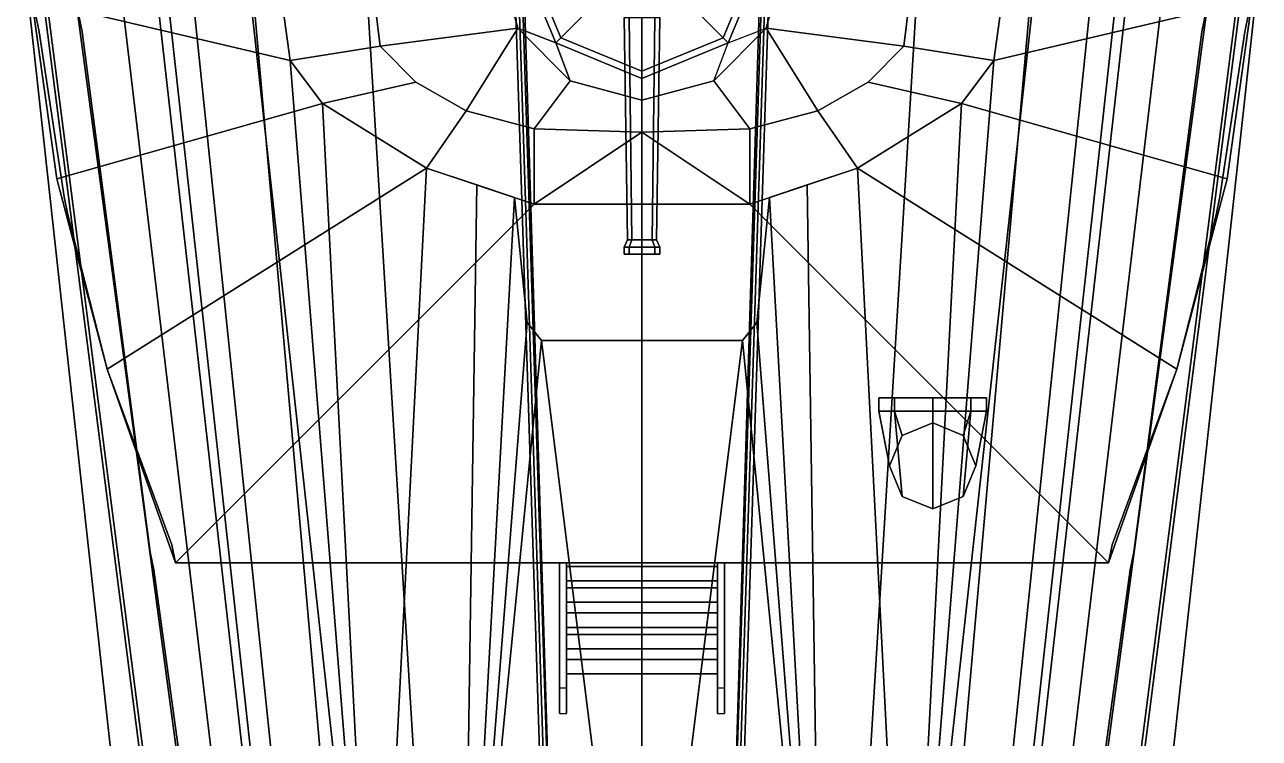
# Model space of a CAD drawing. Header units: millimetres. Extents: x -2.4 to 2.4, y -20 to 53.1.
# Drawn here: x -1.72 to 1.72, y -10.929 to -8.94 of the extents above; entities that cross this region are included whole.
import ezdxf

# ---------------------------------------------------------------- set-up
doc = ezdxf.new("R2010")
doc.units = ezdxf.units.MM
for name, color, linetype in [('gun', 1, 'Continuous'), ('railings', 6, 'Continuous'), ('superstructure', 3, 'Continuous')]:
    doc.layers.add(name, color=color, linetype=linetype)

msp = doc.modelspace()

# ---------------------------------------------------------------- linework, layer by layer
at = {"color": 2}
for points in [[(-1.02, -8.75, 1.8363), (-1.1, -8.78, 1.83), (-0.74, -12.06, 1.89), (-0.98, -9.04, 1.8394)], [(0.98, -9.04, 1.8394), (0.74, -12.06, 1.89), (1.1, -8.78, 1.83), (1.02, -8.75, 1.8363)], [(-1.1, -8.78, 1.83), (-1.59, -8.78, 1.66), (-1.15, -12.06, 1.83), (-0.74, -12.06, 1.89)], [(0.74, -12.06, 1.89), (1.15, -12.06, 1.83), (1.59, -8.78, 1.66), (1.1, -8.78, 1.83)], [(-0.89, -9.16, 1.8464), (-0.98, -9.04, 1.8394), (-0.74, -12.06, 1.89)], [(0.74, -12.06, 1.89), (0.74, -12.06, 1.89), (0.98, -9.04, 1.8394), (0.89, -9.16, 1.8464)], [(-0.6, -9.34, 1.8691), (-0.89, -9.16, 1.8464), (-0.74, -12.06, 1.89)], [(0.74, -12.06, 1.89), (0.74, -12.06, 1.89), (0.89, -9.16, 1.8464), (0.6, -9.34, 1.8691)], [(-0.46, -9.3867, 1.88), (-0.6, -9.34, 1.8691), (-0.74, -12.06, 1.89), (-0.5, -12.06, 1.92)], [(0.5, -12.06, 1.92), (0.74, -12.06, 1.89), (0.6, -9.34, 1.8691), (0.46, -9.3867, 1.88)], [(-0.3548, -9.4217, 1.88), (-0.46, -9.3867, 1.88), (-0.5, -12.06, 1.92)], [(0.5, -12.06, 1.92), (0.5, -12.06, 1.92), (0.46, -9.3867, 1.88), (0.3548, -9.4217, 1.88)], [(-0.32, -9.77, 1.88), (-0.3548, -9.4217, 1.88), (-0.5, -12.06, 1.92)], [(0.5, -12.06, 1.92), (0.3548, -9.4217, 1.88), (0.32, -9.77, 1.88)], [(-0.28, -9.82, 1.88), (-0.32, -9.77, 1.88), (-0.5, -12.06, 1.92)], [(0.5, -12.06, 1.92), (0.32, -9.77, 1.88), (0.28, -9.82, 1.88)], [(0, -12.06, 1.92), (-0.28, -9.82, 1.88), (-0.5, -12.06, 1.92)], [(0.28, -9.82, 1.88), (-0.28, -9.82, 1.88), (0, -12.06, 1.92)], [(0.5, -12.06, 1.92), (0.28, -9.82, 1.88), (0, -12.06, 1.92)]]:
    msp.add_3dface(points, dxfattribs=at)
for points in [[(-1.72, -8.78, 1.44), (-1.67, -8.78, 1.39), (-1.25, -12.06, 1.39), (-1.36, -12.06, 1.58)], [(-1.68, -8.78, 1.56), (-1.72, -8.78, 1.49), (-1.36, -12.06, 1.67), (-1.26, -12.06, 1.77)], [(-1.72, -8.78, 1.49), (-1.72, -8.78, 1.44), (-1.36, -12.06, 1.58), (-1.36, -12.06, 1.67)], [(-1.59, -8.78, 1.66), (-1.68, -8.78, 1.56), (-1.26, -12.06, 1.77), (-1.15, -12.06, 1.83)], [(-1.67, -8.78, 1.39), (-1.46, -8.78, 0.81), (-1.07, -12.06, 0.81), (-1.25, -12.06, 1.39)], [(-1.46, -8.78, 0.81), (-1.36, -8.78), (-0.99, -12.06), (-1.07, -12.06, 0.81)], [(-1.36, -8.78), (-1.33, -8.78, -0.27), (-0.97, -12.06, -0.27), (-0.99, -12.06)], [(-1.33, -8.78, -0.27), (-1.26, -8.78, -0.49), (-0.92, -12.06, -0.49), (-0.97, -12.06, -0.27)], [(-1.26, -8.78, -0.49), (-1.09, -8.78, -0.71), (-0.8, -12.06, -0.71), (-0.92, -12.06, -0.49)], [(-1.09, -8.78, -0.71), (-0.77, -8.78, -0.9), (-0.57, -12.06, -0.9), (-0.8, -12.06, -0.71)], [(-0.77, -8.78, -0.9), (-0.33, -8.78, -0.99), (-0.23, -12.06, -0.99), (-0.57, -12.06, -0.9)], [(-0.33, -8.78, -0.99), (0, -8.78, -0.99), (0, -12.06, -0.99), (-0.23, -12.06, -0.99)], [(0.23, -12.06, -0.99), (0, -12.06, -0.99), (0, -8.78, -0.99), (0.33, -8.78, -0.99)], [(0.57, -12.06, -0.9), (0.23, -12.06, -0.99), (0.33, -8.78, -0.99), (0.77, -8.78, -0.9)], [(0.8, -12.06, -0.71), (0.57, -12.06, -0.9), (0.77, -8.78, -0.9), (1.09, -8.78, -0.71)], [(0.92, -12.06, -0.49), (0.8, -12.06, -0.71), (1.09, -8.78, -0.71), (1.26, -8.78, -0.49)], [(0.97, -12.06, -0.27), (0.92, -12.06, -0.49), (1.26, -8.78, -0.49), (1.33, -8.78, -0.27)], [(0.99, -12.06), (0.97, -12.06, -0.27), (1.33, -8.78, -0.27), (1.36, -8.78)], [(1.07, -12.06, 0.81), (0.99, -12.06), (1.36, -8.78), (1.46, -8.78, 0.81)], [(1.25, -12.06, 1.39), (1.07, -12.06, 0.81), (1.46, -8.78, 0.81), (1.67, -8.78, 1.39)], [(1.15, -12.06, 1.83), (1.26, -12.06, 1.77), (1.68, -8.78, 1.56), (1.59, -8.78, 1.66)], [(1.36, -12.06, 1.58), (1.25, -12.06, 1.39), (1.67, -8.78, 1.39), (1.72, -8.78, 1.44)], [(1.26, -12.06, 1.77), (1.36, -12.06, 1.67), (1.72, -8.78, 1.49), (1.68, -8.78, 1.56)], [(1.36, -12.06, 1.67), (1.36, -12.06, 1.58), (1.72, -8.78, 1.44), (1.72, -8.78, 1.49)]]:
    msp.add_3dface(points)
at = {"layer": 'gun'}
for points in [[(-0.05, -8.92, 4.39), (-0.0354, -8.92, 4.3546), (-0.0283, -9.54, 4.3617), (-0.04, -9.54, 4.39)], [(-0.0354, -8.92, 4.4254), (-0.05, -8.92, 4.39), (-0.04, -9.54, 4.39), (-0.0283, -9.54, 4.4183)], [(-0.0354, -8.92, 4.3546), (0, -8.92, 4.34), (0, -9.54, 4.35), (-0.0283, -9.54, 4.3617)], [(0, -8.92, 4.44), (-0.0354, -8.92, 4.4254), (-0.0283, -9.54, 4.4183), (0, -9.54, 4.43)], [(0, -8.92, 4.34), (0.0354, -8.92, 4.3546), (0.0283, -9.54, 4.3617), (0, -9.54, 4.35)], [(0.0354, -8.92, 4.4254), (0, -8.92, 4.44), (0, -9.54, 4.43), (0.0283, -9.54, 4.4183)], [(0.0354, -8.92, 4.3546), (0.05, -8.92, 4.39), (0.04, -9.54, 4.39), (0.0283, -9.54, 4.3617)], [(0.05, -8.92, 4.39), (0.0354, -8.92, 4.4254), (0.0283, -9.54, 4.4183), (0.04, -9.54, 4.39)], [(-0.04, -9.54, 4.39), (-0.0283, -9.54, 4.3617), (-0.0354, -9.56, 4.3546), (-0.05, -9.56, 4.39)], [(-0.0283, -9.54, 4.4183), (-0.04, -9.54, 4.39), (-0.05, -9.56, 4.39), (-0.0354, -9.56, 4.4254)], [(-0.05, -9.58, 4.39), (-0.0354, -9.58, 4.4254), (-0.0354, -9.56, 4.4254), (-0.05, -9.56, 4.39)], [(-0.0354, -9.58, 4.3546), (-0.05, -9.58, 4.39), (-0.05, -9.56, 4.39), (-0.0354, -9.56, 4.3546)], [(-0.0283, -9.54, 4.3617), (0, -9.54, 4.35), (0, -9.56, 4.34), (-0.0354, -9.56, 4.3546)], [(0, -9.54, 4.43), (-0.0283, -9.54, 4.4183), (-0.0354, -9.56, 4.4254), (0, -9.56, 4.44)], [(-0.0354, -9.58, 4.4254), (0, -9.58, 4.44), (0, -9.56, 4.44), (-0.0354, -9.56, 4.4254)], [(0, -9.58, 4.34), (-0.0354, -9.58, 4.3546), (-0.0354, -9.56, 4.3546), (0, -9.56, 4.34)], [(0, -9.54, 4.35), (0.0283, -9.54, 4.3617), (0.0354, -9.56, 4.3546), (0, -9.56, 4.34)], [(0.0283, -9.54, 4.4183), (0, -9.54, 4.43), (0, -9.56, 4.44), (0.0354, -9.56, 4.4254)], [(0, -9.58, 4.44), (0.0354, -9.58, 4.4254), (0.0354, -9.56, 4.4254), (0, -9.56, 4.44)], [(0.0354, -9.58, 4.3546), (0, -9.58, 4.34), (0, -9.56, 4.34), (0.0354, -9.56, 4.3546)], [(0.0283, -9.54, 4.3617), (0.04, -9.54, 4.39), (0.05, -9.56, 4.39), (0.0354, -9.56, 4.3546)], [(0.04, -9.54, 4.39), (0.0283, -9.54, 4.4183), (0.0354, -9.56, 4.4254), (0.05, -9.56, 4.39)], [(0.0354, -9.58, 4.4254), (0.05, -9.58, 4.39), (0.05, -9.56, 4.39), (0.0354, -9.56, 4.4254)], [(0.05, -9.58, 4.39), (0.0354, -9.58, 4.3546), (0.0354, -9.56, 4.3546), (0.05, -9.56, 4.39)], [(-0.05, -9.58, 4.39), (0.0354, -9.58, 4.3546), (0.05, -9.58, 4.39), (-0.0354, -9.58, 4.4254)], [(-0.0354, -9.58, 4.3546), (0, -9.58, 4.34), (0.0354, -9.58, 4.3546), (-0.05, -9.58, 4.39)], [(-0.0354, -9.58, 4.4254), (0.05, -9.58, 4.39), (0.0354, -9.58, 4.4254), (0, -9.58, 4.44)]]:
    msp.add_3dface(points, dxfattribs=at)
at = {"layer": 'railings'}
for points in [[(-1.69, -8.91, 3.63), (-1.69, -8.91, 2.93), (-1.68, -8.96, 2.93), (-1.68, -8.96, 3.63)], [(-1.68, -8.96, 3.63), (-1.68, -8.96, 2.93), (-1.69, -8.91, 2.93), (-1.69, -8.91, 3.63)], [(-1.57, -8.91, 2.47), (-1.57, -8.91, 1.66), (-1.56, -8.96, 1.66), (-1.56, -8.96, 2.47)], [(-1.56, -8.96, 2.47), (-1.56, -8.96, 1.66), (-1.57, -8.91, 1.66), (-1.57, -8.91, 2.47)], [(1.57, -8.91, 2.47), (1.57, -8.91, 1.66), (1.56, -8.96, 1.66), (1.56, -8.96, 2.47)], [(1.56, -8.96, 2.47), (1.56, -8.96, 1.66), (1.57, -8.91, 1.66), (1.57, -8.91, 2.47)], [(1.68, -8.96, 3.63), (1.68, -8.96, 2.93), (1.69, -8.91, 2.93), (1.69, -8.91, 3.63)], [(1.69, -8.91, 3.63), (1.69, -8.91, 2.93), (1.68, -8.96, 2.93), (1.68, -8.96, 3.63)], [(-1.68, -8.96, 3.58), (-1.61, -9.42, 3.58), (-1.61, -9.42, 3.63), (-1.68, -8.96, 3.63)], [(-1.68, -8.96, 3.63), (-1.61, -9.42, 3.63), (-1.61, -9.42, 3.58), (-1.68, -8.96, 3.58)], [(-1.68, -8.96, 3.33), (-1.61, -9.42, 3.33), (-1.61, -9.42, 3.28), (-1.68, -8.96, 3.28)], [(-1.68, -8.96, 3.28), (-1.61, -9.42, 3.28), (-1.61, -9.42, 3.33), (-1.68, -8.96, 3.33)], [(-1.56, -8.96, 2.47), (-1.37, -10.41, 2.55), (-1.37, -10.41, 2.5), (-1.56, -8.96, 2.42)], [(-1.56, -8.96, 2.42), (-1.37, -10.41, 2.5), (-1.37, -10.41, 2.55), (-1.56, -8.96, 2.47)], [(-1.56, -8.96, 2.12), (-1.37, -10.41, 2.2), (-1.37, -10.41, 2.25), (-1.56, -8.96, 2.17)], [(-1.56, -8.96, 2.17), (-1.37, -10.41, 2.25), (-1.37, -10.41, 2.2), (-1.56, -8.96, 2.12)], [(1.56, -8.96, 2.42), (1.37, -10.41, 2.5), (1.37, -10.41, 2.55), (1.56, -8.96, 2.47)], [(1.56, -8.96, 2.47), (1.37, -10.41, 2.55), (1.37, -10.41, 2.5), (1.56, -8.96, 2.42)], [(1.56, -8.96, 2.17), (1.37, -10.41, 2.25), (1.37, -10.41, 2.2), (1.56, -8.96, 2.12)], [(1.56, -8.96, 2.12), (1.37, -10.41, 2.2), (1.37, -10.41, 2.25), (1.56, -8.96, 2.17)], [(1.68, -8.96, 3.28), (1.61, -9.42, 3.28), (1.61, -9.42, 3.33), (1.68, -8.96, 3.33)], [(1.68, -8.96, 3.33), (1.61, -9.42, 3.33), (1.61, -9.42, 3.28), (1.68, -8.96, 3.28)], [(1.68, -8.96, 3.63), (1.61, -9.42, 3.63), (1.61, -9.42, 3.58), (1.68, -8.96, 3.58)], [(1.68, -8.96, 3.58), (1.61, -9.42, 3.58), (1.61, -9.42, 3.63), (1.68, -8.96, 3.63)], [(-1.61, -9.42, 3.63), (-1.61, -9.42, 2.93), (-1.6, -9.47, 2.93), (-1.6, -9.47, 3.63)], [(-1.6, -9.47, 3.63), (-1.6, -9.47, 2.93), (-1.61, -9.42, 2.93), (-1.61, -9.42, 3.63)], [(1.6, -9.47, 3.63), (1.6, -9.47, 2.93), (1.61, -9.42, 2.93), (1.61, -9.42, 3.63)], [(1.61, -9.42, 3.63), (1.61, -9.42, 2.93), (1.6, -9.47, 2.93), (1.6, -9.47, 3.63)], [(-1.6, -9.47, 3.63), (-1.49, -9.9, 3.63), (-1.49, -9.9, 3.58), (-1.6, -9.47, 3.58)], [(-1.6, -9.47, 3.58), (-1.49, -9.9, 3.58), (-1.49, -9.9, 3.63), (-1.6, -9.47, 3.63)], [(-1.6, -9.47, 3.28), (-1.49, -9.9, 3.28), (-1.49, -9.9, 3.33), (-1.6, -9.47, 3.33)], [(-1.6, -9.47, 3.33), (-1.49, -9.9, 3.33), (-1.49, -9.9, 3.28), (-1.6, -9.47, 3.28)], [(1.6, -9.47, 3.33), (1.49, -9.9, 3.33), (1.49, -9.9, 3.28), (1.6, -9.47, 3.28)], [(1.6, -9.47, 3.28), (1.49, -9.9, 3.28), (1.49, -9.9, 3.33), (1.6, -9.47, 3.33)], [(1.6, -9.47, 3.58), (1.49, -9.9, 3.58), (1.49, -9.9, 3.63), (1.6, -9.47, 3.63)], [(1.6, -9.47, 3.63), (1.49, -9.9, 3.63), (1.49, -9.9, 3.58), (1.6, -9.47, 3.58)], [(-1.49, -9.9, 3.63), (-1.31, -10.39, 3.63), (-1.31, -10.39, 3.58), (-1.49, -9.9, 3.58)], [(-1.49, -9.9, 3.58), (-1.31, -10.39, 3.58), (-1.31, -10.39, 3.63), (-1.49, -9.9, 3.63)], [(-1.49, -9.9, 3.33), (-1.31, -10.39, 3.33), (-1.31, -10.39, 3.28), (-1.49, -9.9, 3.28)], [(-1.49, -9.9, 3.28), (-1.31, -10.39, 3.28), (-1.31, -10.39, 3.33), (-1.49, -9.9, 3.33)], [(1.49, -9.9, 3.28), (1.31, -10.39, 3.28), (1.31, -10.39, 3.33), (1.49, -9.9, 3.33)], [(1.49, -9.9, 3.33), (1.31, -10.39, 3.33), (1.31, -10.39, 3.28), (1.49, -9.9, 3.28)], [(1.49, -9.9, 3.63), (1.31, -10.39, 3.63), (1.31, -10.39, 3.58), (1.49, -9.9, 3.58)], [(1.49, -9.9, 3.58), (1.31, -10.39, 3.58), (1.31, -10.39, 3.63), (1.49, -9.9, 3.63)], [(-1.37, -10.41, 2.55), (-1.37, -10.41, 1.74), (-1.36, -10.46, 1.74), (-1.36, -10.46, 2.55)], [(-1.36, -10.46, 2.55), (-1.36, -10.46, 1.74), (-1.37, -10.41, 1.74), (-1.37, -10.41, 2.55)], [(-1.3, -10.44, 3.63), (-1.3, -10.44, 2.93), (-1.31, -10.39, 2.93), (-1.31, -10.39, 3.63)], [(-1.31, -10.39, 3.63), (-1.31, -10.39, 2.93), (-1.3, -10.44, 2.93), (-1.3, -10.44, 3.63)], [(1.31, -10.39, 3.63), (1.31, -10.39, 2.93), (1.3, -10.44, 2.93), (1.3, -10.44, 3.63)], [(1.3, -10.44, 3.63), (1.3, -10.44, 2.93), (1.31, -10.39, 2.93), (1.31, -10.39, 3.63)], [(1.37, -10.41, 2.55), (1.37, -10.41, 1.74), (1.36, -10.46, 1.74), (1.36, -10.46, 2.55)], [(1.36, -10.46, 2.55), (1.36, -10.46, 1.74), (1.37, -10.41, 1.74), (1.37, -10.41, 2.55)], [(-1.3, -10.44, 3.63), (-0.26, -10.44, 3.63), (-0.26, -10.44, 3.58), (-1.3, -10.44, 3.58)], [(-1.3, -10.44, 3.58), (-0.26, -10.44, 3.58), (-0.26, -10.44, 3.63), (-1.3, -10.44, 3.63)], [(-1.3, -10.44, 3.28), (-0.26, -10.44, 3.28), (-0.26, -10.44, 3.33), (-1.3, -10.44, 3.33)], [(-1.3, -10.44, 3.33), (-0.26, -10.44, 3.33), (-0.26, -10.44, 3.28), (-1.3, -10.44, 3.28)], [(-0.23, -10.44, 3.63), (-0.23, -10.44, 2.93), (-0.26, -10.44, 2.93), (-0.26, -10.44, 3.63)], [(-0.26, -10.44, 3.63), (-0.26, -10.44, 2.93), (-0.23, -10.44, 2.93), (-0.23, -10.44, 3.63)], [(-0.23, -10.44, 3.63), (-0.23, -10.81, 2.56), (-0.23, -10.81, 2.51), (-0.23, -10.44, 3.58)], [(-0.23, -10.44, 3.58), (-0.23, -10.81, 2.51), (-0.23, -10.81, 2.56), (-0.23, -10.44, 3.63)], [(0.26, -10.44, 3.63), (0.26, -10.44, 2.93), (0.23, -10.44, 2.93), (0.23, -10.44, 3.63)], [(0.23, -10.44, 3.63), (0.23, -10.44, 2.93), (0.26, -10.44, 2.93), (0.26, -10.44, 3.63)], [(0.23, -10.44, 3.63), (0.23, -10.81, 2.56), (0.23, -10.81, 2.51), (0.23, -10.44, 3.58)], [(0.23, -10.44, 3.58), (0.23, -10.81, 2.51), (0.23, -10.81, 2.56), (0.23, -10.44, 3.63)], [(1.3, -10.44, 3.33), (0.26, -10.44, 3.33), (0.26, -10.44, 3.28), (1.3, -10.44, 3.28)], [(1.3, -10.44, 3.28), (0.26, -10.44, 3.28), (0.26, -10.44, 3.33), (1.3, -10.44, 3.33)], [(1.3, -10.44, 3.58), (0.26, -10.44, 3.58), (0.26, -10.44, 3.63), (1.3, -10.44, 3.63)], [(1.3, -10.44, 3.63), (0.26, -10.44, 3.63), (0.26, -10.44, 3.58), (1.3, -10.44, 3.58)], [(-1.36, -10.46, 2.55), (-1.16, -11.92, 2.63), (-1.16, -11.92, 2.58), (-1.36, -10.46, 2.5)], [(-1.36, -10.46, 2.5), (-1.16, -11.92, 2.58), (-1.16, -11.92, 2.63), (-1.36, -10.46, 2.55)], [(-1.36, -10.46, 2.2), (-1.16, -11.92, 2.28), (-1.16, -11.92, 2.33), (-1.36, -10.46, 2.25)], [(-1.36, -10.46, 2.25), (-1.16, -11.92, 2.33), (-1.16, -11.92, 2.28), (-1.36, -10.46, 2.2)], [(1.36, -10.46, 2.25), (1.16, -11.92, 2.33), (1.16, -11.92, 2.28), (1.36, -10.46, 2.2)], [(1.36, -10.46, 2.2), (1.16, -11.92, 2.28), (1.16, -11.92, 2.33), (1.36, -10.46, 2.25)], [(1.36, -10.46, 2.5), (1.16, -11.92, 2.58), (1.16, -11.92, 2.63), (1.36, -10.46, 2.55)], [(1.36, -10.46, 2.55), (1.16, -11.92, 2.63), (1.16, -11.92, 2.58), (1.36, -10.46, 2.5)], [(-0.23, -10.81, 2.56), (-0.23, -10.81, 1.9874), (-0.23, -10.86, 1.86), (-0.23, -10.86, 2.56)], [(-0.23, -10.86, 2.56), (-0.23, -10.86, 1.86), (-0.23, -10.81, 1.9874), (-0.23, -10.81, 2.56)], [(0.23, -10.81, 2.56), (0.23, -10.81, 1.9874), (0.23, -10.86, 1.86), (0.23, -10.86, 2.56)], [(0.23, -10.86, 2.56), (0.23, -10.86, 1.86), (0.23, -10.81, 1.9874), (0.23, -10.81, 2.56)]]:
    msp.add_3dface(points, dxfattribs=at)
at = {"layer": 'superstructure'}
for points in [[(-0.59, -1.14, 7.41), (-0.6, -1.15, 7.4), (-0.01, -19.56, 4.4), (0, -19.55, 4.4116)], [(-0.6, -1.15, 7.4), (-0.59, -1.14, 7.39), (0, -19.55, 4.3916), (-0.01, -19.56, 4.4)], [(-0.58, -1.15, 7.4), (-0.59, -1.14, 7.41), (0, -19.55, 4.4116), (0.01, -19.56, 4.4)], [(-0.59, -1.14, 7.39), (-0.58, -1.15, 7.4), (0.01, -19.56, 4.4), (0, -19.55, 4.3916)], [(0.59, -1.14, 7.41), (0.58, -1.15, 7.4), (-0.01, -19.56, 4.4), (0, -19.55, 4.4116)], [(0.58, -1.15, 7.4), (0.59, -1.14, 7.39), (0, -19.55, 4.3916), (-0.01, -19.56, 4.4)], [(0.6, -1.15, 7.4), (0.59, -1.14, 7.41), (0, -19.55, 4.4116), (0.01, -19.56, 4.4)], [(0.59, -1.14, 7.39), (0.6, -1.15, 7.4), (0.01, -19.56, 4.4), (0, -19.55, 4.3916)], [(-1.7, -7.91, 2.93), (-1.7, -8.87, 2.93), (-0.98, -9.04, 2.93), (-1.02, -8.75, 2.93)], [(-1.02, -8.75, 2.79), (-0.98, -9.04, 2.79), (-1.7, -8.87, 2.79), (-1.7, -7.91, 2.79)], [(1.02, -8.75, 2.93), (0.98, -9.04, 2.93), (1.7, -8.87, 2.93), (1.7, -7.91, 2.93)], [(1.7, -7.91, 2.79), (1.7, -8.87, 2.79), (0.98, -9.04, 2.79), (1.02, -8.75, 2.79)], [(-1.02, -8.75, 2.93), (-0.98, -9.04, 2.93), (-0.73, -9, 3.38), (-0.76, -8.75, 3.38)], [(-1.02, -8.75, 1.9), (-0.98, -9.04, 1.9), (-0.98, -9.04, 2.79), (-1.02, -8.75, 2.79)], [(-1.02, -8.75, 1.8363), (-0.98, -9.04, 1.8394), (-0.98, -9.04, 1.9), (-1.02, -8.75, 1.9)], [(-0.76, -8.75, 3.38), (-0.73, -9, 3.38), (-0.3464, -8.95, 3.38), (-0.4, -8.75, 3.38)], [(-0.4, -8.75, 3.38), (-0.3464, -8.95, 3.38), (-0.3464, -8.95, 3.4), (-0.4, -8.75, 3.4)], [(-0.4, -8.75, 3.4), (-0.3464, -8.95, 3.4), (-0.2404, -8.9904, 3.4), (-0.34, -8.75, 3.4)], [(-0.34, -8.75, 3.4), (-0.2404, -8.9904, 3.4), (-0.2263, -8.9763, 3.43), (-0.32, -8.75, 3.43)], [(-0.32, -8.75, 3.43), (-0.2263, -8.9763, 3.43), (-0.0849, -8.8349, 3.95), (-0.12, -8.75, 3.95)], [(0.2263, -8.9763, 3.43), (0.32, -8.75, 3.43), (0.12, -8.75, 3.95), (0.0849, -8.8349, 3.95)], [(0.2404, -8.9904, 3.4), (0.34, -8.75, 3.4), (0.32, -8.75, 3.43), (0.2263, -8.9763, 3.43)], [(0.3464, -8.95, 3.4), (0.4, -8.75, 3.4), (0.34, -8.75, 3.4), (0.2404, -8.9904, 3.4)], [(0.3464, -8.95, 3.38), (0.4, -8.75, 3.38), (0.4, -8.75, 3.4), (0.3464, -8.95, 3.4)], [(0.73, -9, 3.38), (0.76, -8.75, 3.38), (0.4, -8.75, 3.38), (0.3464, -8.95, 3.38)], [(0.98, -9.04, 2.93), (1.02, -8.75, 2.93), (0.76, -8.75, 3.38), (0.73, -9, 3.38)], [(0.98, -9.04, 1.9), (1.02, -8.75, 1.9), (1.02, -8.75, 2.79), (0.98, -9.04, 2.79)], [(0.98, -9.04, 1.8394), (1.02, -8.75, 1.8363), (1.02, -8.75, 1.9), (0.98, -9.04, 1.9)], [(-0.2263, -8.9763, 3.43), (0, -9.07, 3.43), (0, -8.87, 3.95), (-0.0849, -8.8349, 3.95)], [(0, -9.07, 3.43), (0.2263, -8.9763, 3.43), (0.0849, -8.8349, 3.95), (0, -8.87, 3.95)], [(-1.7, -8.87, 2.79), (-1.63, -9.37, 2.79), (-1.63, -9.37, 2.93), (-1.7, -8.87, 2.93)], [(-1.7, -8.87, 2.93), (-1.63, -9.37, 2.93), (-0.89, -9.16, 2.93), (-0.98, -9.04, 2.93)], [(-0.98, -9.04, 2.79), (-0.89, -9.16, 2.79), (-1.63, -9.37, 2.79), (-1.7, -8.87, 2.79)], [(0.98, -9.04, 2.93), (0.89, -9.16, 2.93), (1.63, -9.37, 2.93), (1.7, -8.87, 2.93)], [(1.7, -8.87, 2.79), (1.63, -9.37, 2.79), (0.89, -9.16, 2.79), (0.98, -9.04, 2.79)], [(1.7, -8.87, 2.93), (1.63, -9.37, 2.93), (1.63, -9.37, 2.79), (1.7, -8.87, 2.79)], [(-0.63, -9.1, 3.38), (-0.49, -9.18, 3.38), (-0.3464, -8.95, 3.38), (-0.73, -9, 3.38)], [(-0.49, -9.18, 3.38), (-0.3, -9.23, 3.38), (-0.2, -9.0964, 3.38), (-0.3464, -8.95, 3.38)], [(-0.3464, -8.95, 3.38), (-0.2, -9.0964, 3.38), (-0.2, -9.0964, 3.4), (-0.3464, -8.95, 3.4)], [(-0.3464, -8.95, 3.4), (-0.2, -9.0964, 3.4), (-0.2404, -8.9904, 3.4)], [(-0.2404, -8.9904, 3.4), (0, -9.09, 3.4), (0, -9.07, 3.43), (-0.2263, -8.9763, 3.43)], [(0, -9.09, 3.4), (0.2404, -8.9904, 3.4), (0.2263, -8.9763, 3.43), (0, -9.07, 3.43)], [(0.2, -9.0964, 3.38), (0.3464, -8.95, 3.38), (0.3464, -8.95, 3.4), (0.2, -9.0964, 3.4)], [(0.3, -9.23, 3.38), (0.49, -9.18, 3.38), (0.3464, -8.95, 3.38), (0.2, -9.0964, 3.38)], [(0.49, -9.18, 3.38), (0.63, -9.1, 3.38), (0.73, -9, 3.38), (0.3464, -8.95, 3.38)], [(-0.98, -9.04, 2.93), (-0.89, -9.16, 2.93), (-0.63, -9.1, 3.38), (-0.73, -9, 3.38)], [(-0.2, -9.0964, 3.4), (0, -9.15, 3.4), (0, -9.09, 3.4), (-0.2404, -8.9904, 3.4)], [(0, -9.15, 3.4), (0.2, -9.0964, 3.4), (0.2404, -8.9904, 3.4), (0, -9.09, 3.4)], [(0.89, -9.16, 2.93), (0.98, -9.04, 2.93), (0.73, -9, 3.38), (0.63, -9.1, 3.38)], [(-0.98, -9.04, 1.9), (-0.89, -9.16, 1.9), (-0.89, -9.16, 2.79), (-0.98, -9.04, 2.79)], [(-0.98, -9.04, 1.8394), (-0.89, -9.16, 1.8464), (-0.89, -9.16, 1.9), (-0.98, -9.04, 1.9)], [(0.89, -9.16, 1.9), (0.98, -9.04, 1.9), (0.98, -9.04, 2.79), (0.89, -9.16, 2.79)], [(0.89, -9.16, 1.8464), (0.98, -9.04, 1.8394), (0.98, -9.04, 1.9), (0.89, -9.16, 1.9)], [(-0.89, -9.16, 2.93), (-0.6, -9.34, 2.93), (-0.49, -9.18, 3.38), (-0.63, -9.1, 3.38)], [(-0.3, -9.23, 3.38), (0, -9.24, 3.38), (0, -9.15, 3.38), (-0.2, -9.0964, 3.38)], [(-0.2, -9.0964, 3.38), (0, -9.15, 3.38), (0, -9.15, 3.4), (-0.2, -9.0964, 3.4)], [(0, -9.15, 3.38), (0.2, -9.0964, 3.38), (0.2, -9.0964, 3.4), (0, -9.15, 3.4)], [(0, -9.24, 3.38), (0.3, -9.23, 3.38), (0.2, -9.0964, 3.38), (0, -9.15, 3.38)], [(0.6, -9.34, 2.93), (0.89, -9.16, 2.93), (0.63, -9.1, 3.38), (0.49, -9.18, 3.38)], [(-1.63, -9.37, 2.93), (-1.49, -9.9, 2.93), (-0.6, -9.34, 2.93), (-0.89, -9.16, 2.93)], [(-0.89, -9.16, 2.79), (-0.6, -9.34, 2.79), (-1.49, -9.9, 2.79), (-1.63, -9.37, 2.79)], [(-0.89, -9.16, 1.9), (-0.6, -9.34, 1.9), (-0.6, -9.34, 2.79), (-0.89, -9.16, 2.79)], [(-0.89, -9.16, 1.8464), (-0.6, -9.34, 1.8691), (-0.6, -9.34, 1.9), (-0.89, -9.16, 1.9)], [(-0.6, -9.34, 2.93), (-0.3, -9.44, 2.93), (-0.3, -9.23, 3.38), (-0.49, -9.18, 3.38)], [(0.3, -9.44, 2.93), (0.6, -9.34, 2.93), (0.49, -9.18, 3.38), (0.3, -9.23, 3.38)], [(0.6, -9.34, 1.9), (0.89, -9.16, 1.9), (0.89, -9.16, 2.79), (0.6, -9.34, 2.79)], [(0.89, -9.16, 2.93), (0.6, -9.34, 2.93), (1.49, -9.9, 2.93), (1.63, -9.37, 2.93)], [(1.63, -9.37, 2.79), (1.49, -9.9, 2.79), (0.6, -9.34, 2.79), (0.89, -9.16, 2.79)], [(0.6, -9.34, 1.8691), (0.89, -9.16, 1.8464), (0.89, -9.16, 1.9), (0.6, -9.34, 1.9)], [(-0.3, -9.44, 2.93), (-0.3, -9.44, 2.93), (0, -9.24, 3.38), (-0.3, -9.23, 3.38)], [(0.3, -9.44, 2.93), (0.3, -9.44, 2.93), (0, -9.24, 3.38), (-0.3, -9.44, 2.93)], [(0.3, -9.44, 2.93), (0.3, -9.44, 2.93), (0.3, -9.23, 3.38), (0, -9.24, 3.38)], [(-1.49, -9.9, 2.93), (-1.3, -10.44, 2.93), (-0.3, -9.44, 2.93), (-0.6, -9.34, 2.93)], [(-0.6, -9.34, 2.79), (-0.3, -9.44, 2.79), (-1.3, -10.44, 2.79), (-1.49, -9.9, 2.79)], [(-0.6, -9.34, 1.9), (-0.3548, -9.4217, 1.9), (-0.3548, -9.4217, 2.79), (-0.6, -9.34, 2.79)], [(-0.6, -9.34, 1.8691), (-0.46, -9.3867, 1.88), (-0.3548, -9.4217, 1.9), (-0.6, -9.34, 1.9)], [(0.6, -9.34, 2.93), (0.3, -9.44, 2.93), (1.3, -10.44, 2.93), (1.49, -9.9, 2.93)], [(1.49, -9.9, 2.79), (1.3, -10.44, 2.79), (0.3, -9.44, 2.79), (0.6, -9.34, 2.79)], [(0.3548, -9.4217, 1.9), (0.6, -9.34, 1.9), (0.6, -9.34, 2.79), (0.3548, -9.4217, 2.79)], [(0.46, -9.3867, 1.88), (0.6, -9.34, 1.8691), (0.6, -9.34, 1.9), (0.3548, -9.4217, 1.9)], [(-1.63, -9.37, 2.79), (-1.49, -9.9, 2.79), (-1.49, -9.9, 2.93), (-1.63, -9.37, 2.93)], [(-0.46, -9.3867, 1.88), (-0.3548, -9.4217, 1.88), (-0.3548, -9.4217, 1.9)], [(0.3548, -9.4217, 1.88), (0.46, -9.3867, 1.88), (0.46, -9.3867, 1.88), (0.3548, -9.4217, 1.9)], [(1.63, -9.37, 2.93), (1.49, -9.9, 2.93), (1.49, -9.9, 2.79), (1.63, -9.37, 2.79)], [(-0.3548, -9.4217, 1.9), (-0.32, -9.77, 1.9), (-0.32, -9.77, 2.79), (-0.3548, -9.4217, 2.79)], [(-0.3548, -9.4217, 1.88), (-0.32, -9.77, 1.88), (-0.32, -9.77, 1.9), (-0.3548, -9.4217, 1.9)], [(0.32, -9.77, 1.9), (0.3548, -9.4217, 1.9), (0.3548, -9.4217, 2.79), (0.32, -9.77, 2.79)], [(0.32, -9.77, 1.88), (0.3548, -9.4217, 1.88), (0.3548, -9.4217, 1.9), (0.32, -9.77, 1.9)], [(0.3, -9.44, 2.93), (-0.3, -9.44, 2.93), (-1.3, -10.44, 2.93), (1.3, -10.44, 2.93)], [(-0.3, -9.44, 2.79), (0.3, -9.44, 2.79), (1.3, -10.44, 2.79), (-1.3, -10.44, 2.79)], [(-0.32, -9.77, 1.9), (-0.28, -9.82, 1.9), (-0.28, -9.82, 2.79), (-0.32, -9.77, 2.79)], [(-0.32, -9.77, 1.88), (-0.28, -9.82, 1.88), (-0.28, -9.82, 1.9), (-0.32, -9.77, 1.9)], [(0.28, -9.82, 1.9), (0.32, -9.77, 1.9), (0.32, -9.77, 2.79), (0.28, -9.82, 2.79)], [(0.28, -9.82, 1.88), (0.32, -9.77, 1.88), (0.32, -9.77, 1.9), (0.28, -9.82, 1.9)], [(-0.28, -9.82, 1.9), (0.28, -9.82, 1.9), (0.28, -9.82, 2.79), (-0.28, -9.82, 2.79)], [(-0.28, -9.82, 1.88), (0.28, -9.82, 1.88), (0.28, -9.82, 1.9), (-0.28, -9.82, 1.9)], [(-1.49, -9.9, 2.79), (-1.3, -10.44, 2.79), (-1.3, -10.44, 2.93), (-1.49, -9.9, 2.93)], [(1.49, -9.9, 2.93), (1.3, -10.44, 2.93), (1.3, -10.44, 2.79), (1.49, -9.9, 2.79)], [(0.66, -9.98, 2.45), (0.7039, -9.98, 2.5561), (0.81, -9.98, 2.6), (0.7039, -9.98, 2.3439)], [(0.7039, -10.0175, 2.3439), (0.66, -10.0175, 2.45), (0.66, -9.98, 2.45), (0.7039, -9.98, 2.3439)], [(0.66, -10.0175, 2.45), (0.7039, -10.0175, 2.5561), (0.7039, -9.98, 2.5561), (0.66, -9.98, 2.45)], [(0.7039, -10.0175, 2.5561), (0.81, -10.0175, 2.6), (0.81, -9.98, 2.6), (0.7039, -9.98, 2.5561)], [(0.7039, -9.98, 2.3439), (0.81, -9.98, 2.6), (0.9161, -9.98, 2.5561), (0.81, -9.98, 2.3)], [(0.81, -10.0175, 2.3), (0.7039, -10.0175, 2.3439), (0.7039, -9.98, 2.3439), (0.81, -9.98, 2.3)], [(0.81, -10.0175, 2.6), (0.9161, -10.0175, 2.5561), (0.9161, -9.98, 2.5561), (0.81, -9.98, 2.6)], [(0.9161, -10.0175, 2.3439), (0.81, -10.0175, 2.3), (0.81, -9.98, 2.3), (0.9161, -9.98, 2.3439)], [(0.81, -9.98, 2.3), (0.9161, -9.98, 2.5561), (0.96, -9.98, 2.45), (0.9161, -9.98, 2.3439)], [(0.96, -10.0175, 2.45), (0.9161, -10.0175, 2.3439), (0.9161, -9.98, 2.3439), (0.96, -9.98, 2.45)], [(0.9161, -10.0175, 2.5561), (0.96, -10.0175, 2.45), (0.96, -9.98, 2.45), (0.9161, -9.98, 2.5561)], [(0.7251, -10.0851, 2.29), (0.69, -10.17, 2.37), (0.66, -10.0175, 2.45), (0.7039, -10.0175, 2.3439)], [(0.69, -10.17, 2.37), (0.7251, -10.2549, 2.45), (0.7039, -10.0175, 2.5561), (0.66, -10.0175, 2.45)], [(0.7251, -10.2549, 2.45), (0.81, -10.29, 2.48), (0.81, -10.0175, 2.6), (0.7039, -10.0175, 2.5561)], [(0.81, -10.05, 2.26), (0.7251, -10.0851, 2.29), (0.7039, -10.0175, 2.3439), (0.81, -10.0175, 2.3)], [(0.81, -10.29, 2.48), (0.8949, -10.2549, 2.45), (0.9161, -10.0175, 2.5561), (0.81, -10.0175, 2.6)], [(0.8949, -10.0851, 2.29), (0.81, -10.05, 2.26), (0.81, -10.0175, 2.3), (0.9161, -10.0175, 2.3439)], [(0.93, -10.17, 2.37), (0.8949, -10.0851, 2.29), (0.9161, -10.0175, 2.3439), (0.96, -10.0175, 2.45)], [(0.8949, -10.2549, 2.45), (0.93, -10.17, 2.37), (0.96, -10.0175, 2.45), (0.9161, -10.0175, 2.5561)], [(0.81, -10.05, 1.85), (0.7251, -10.0851, 1.85), (0.7251, -10.0851, 2.29), (0.81, -10.05, 2.26)], [(0.8949, -10.0851, 1.85), (0.81, -10.05, 1.85), (0.81, -10.05, 2.26), (0.8949, -10.0851, 2.29)], [(0.7251, -10.0851, 1.85), (0.69, -10.17, 1.85), (0.69, -10.17, 2.37), (0.7251, -10.0851, 2.29)], [(0.93, -10.17, 1.85), (0.8949, -10.0851, 1.85), (0.8949, -10.0851, 2.29), (0.93, -10.17, 2.37)], [(0.69, -10.17, 1.85), (0.7251, -10.2549, 1.85), (0.7251, -10.2549, 2.45), (0.69, -10.17, 2.37)], [(0.8949, -10.2549, 1.85), (0.93, -10.17, 1.85), (0.93, -10.17, 2.37), (0.8949, -10.2549, 2.45)], [(0.7251, -10.2549, 1.85), (0.81, -10.29, 1.85), (0.81, -10.29, 2.48), (0.7251, -10.2549, 2.45)], [(0.81, -10.29, 1.85), (0.8949, -10.2549, 1.85), (0.8949, -10.2549, 2.45), (0.81, -10.29, 2.48)], [(1.3, -10.44, 2.93), (-1.3, -10.44, 2.93), (-1.3, -10.44, 2.79), (1.3, -10.44, 2.79)], [(-0.23, -10.44, 2.79), (-0.23, -10.79, 1.86), (-0.23, -10.86, 1.86), (-0.23, -10.44, 2.93)], [(-0.21, -10.44, 2.79), (-0.21, -10.79, 1.86), (-0.23, -10.79, 1.86), (-0.23, -10.44, 2.79)], [(-0.23, -10.44, 2.93), (-0.23, -10.86, 1.86), (-0.21, -10.86, 1.86), (-0.21, -10.44, 2.93)], [(-0.21, -10.86, 1.86), (-0.21, -10.79, 1.86), (-0.21, -10.44, 2.79), (-0.21, -10.44, 2.93)], [(0.21, -10.45, 2.79), (0.21, -10.45, 2.78), (-0.21, -10.45, 2.78), (-0.21, -10.45, 2.79)], [(0.21, -10.45, 2.78), (0.21, -10.49, 2.78), (-0.21, -10.49, 2.78), (-0.21, -10.45, 2.78)], [(-0.21, -10.45, 2.79), (-0.21, -10.49, 2.79), (0.21, -10.49, 2.79), (0.21, -10.45, 2.79)], [(0.21, -10.44, 2.93), (0.21, -10.86, 1.86), (0.23, -10.86, 1.86), (0.23, -10.44, 2.93)], [(0.21, -10.44, 2.79), (0.21, -10.79, 1.86), (0.21, -10.86, 1.86), (0.21, -10.44, 2.93)], [(0.23, -10.44, 2.79), (0.23, -10.79, 1.86), (0.21, -10.79, 1.86), (0.21, -10.44, 2.79)], [(0.23, -10.86, 1.86), (0.23, -10.79, 1.86), (0.23, -10.44, 2.79), (0.23, -10.44, 2.93)], [(-0.21, -10.49, 2.79), (-0.21, -10.49, 2.78), (0.21, -10.49, 2.78), (0.21, -10.49, 2.79)], [(0.21, -10.51, 2.61), (0.21, -10.55, 2.61), (-0.21, -10.55, 2.61), (-0.21, -10.51, 2.61)], [(0.21, -10.51, 2.62), (0.21, -10.51, 2.61), (-0.21, -10.51, 2.61), (-0.21, -10.51, 2.62)], [(-0.21, -10.51, 2.62), (-0.21, -10.55, 2.62), (0.21, -10.55, 2.62), (0.21, -10.51, 2.62)], [(-0.21, -10.55, 2.62), (-0.21, -10.55, 2.61), (0.21, -10.55, 2.61), (0.21, -10.55, 2.62)], [(0.21, -10.58, 2.45), (0.21, -10.58, 2.44), (-0.21, -10.58, 2.44), (-0.21, -10.58, 2.45)], [(0.21, -10.58, 2.44), (0.21, -10.62, 2.44), (-0.21, -10.62, 2.44), (-0.21, -10.58, 2.44)], [(-0.21, -10.58, 2.45), (-0.21, -10.62, 2.45), (0.21, -10.62, 2.45), (0.21, -10.58, 2.45)], [(-0.21, -10.62, 2.45), (-0.21, -10.62, 2.44), (0.21, -10.62, 2.44), (0.21, -10.62, 2.45)], [(0.21, -10.64, 2.28), (0.21, -10.64, 2.27), (-0.21, -10.64, 2.27), (-0.21, -10.64, 2.28)], [(0.21, -10.64, 2.27), (0.21, -10.68, 2.27), (-0.21, -10.68, 2.27), (-0.21, -10.64, 2.27)], [(-0.21, -10.64, 2.28), (-0.21, -10.68, 2.28), (0.21, -10.68, 2.28), (0.21, -10.64, 2.28)], [(-0.21, -10.68, 2.28), (-0.21, -10.68, 2.27), (0.21, -10.68, 2.27), (0.21, -10.68, 2.28)], [(0.21, -10.71, 2.11), (0.21, -10.71, 2.1), (-0.21, -10.71, 2.1), (-0.21, -10.71, 2.11)], [(0.21, -10.71, 2.1), (0.21, -10.75, 2.1), (-0.21, -10.75, 2.1), (-0.21, -10.71, 2.1)], [(-0.21, -10.71, 2.11), (-0.21, -10.75, 2.11), (0.21, -10.75, 2.11), (0.21, -10.71, 2.11)], [(-0.21, -10.75, 2.11), (-0.21, -10.75, 2.1), (0.21, -10.75, 2.1), (0.21, -10.75, 2.11)]]:
    msp.add_3dface(points, dxfattribs=at)

doc.saveas('drawing.dxf')
